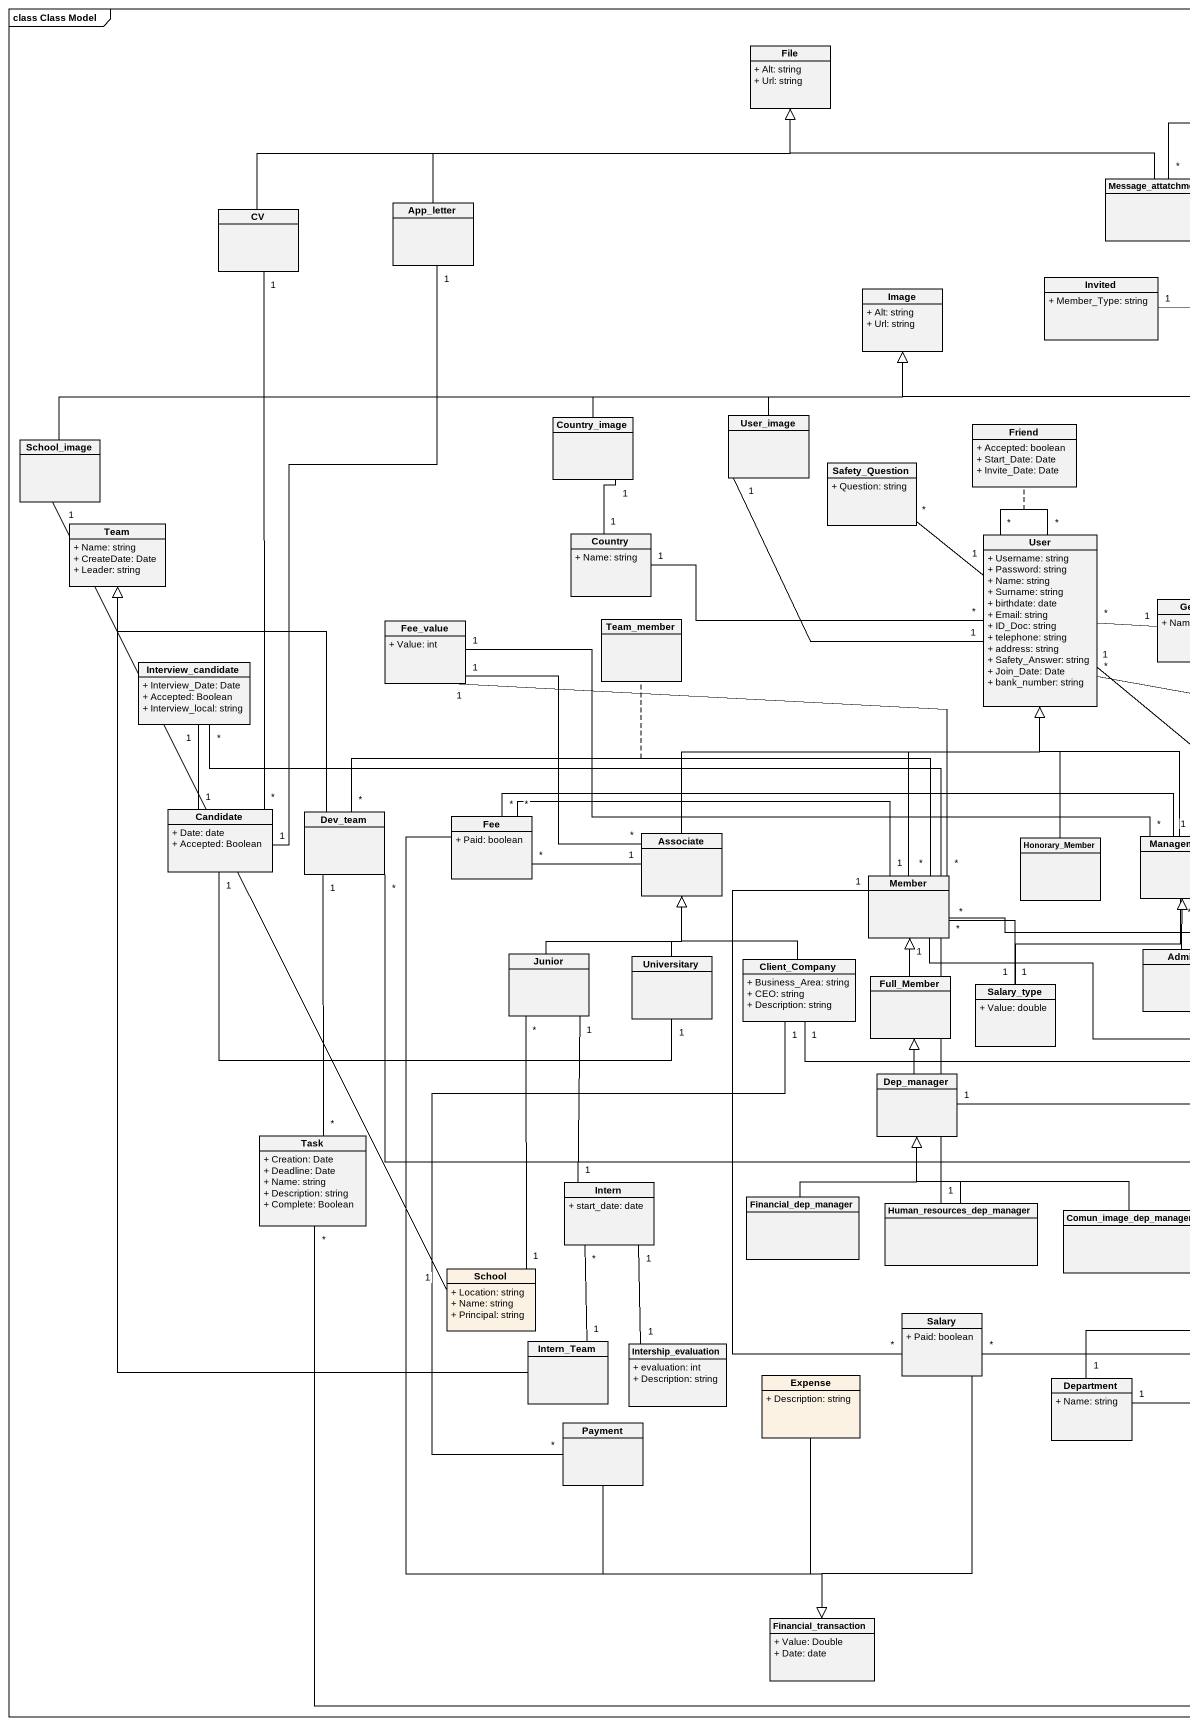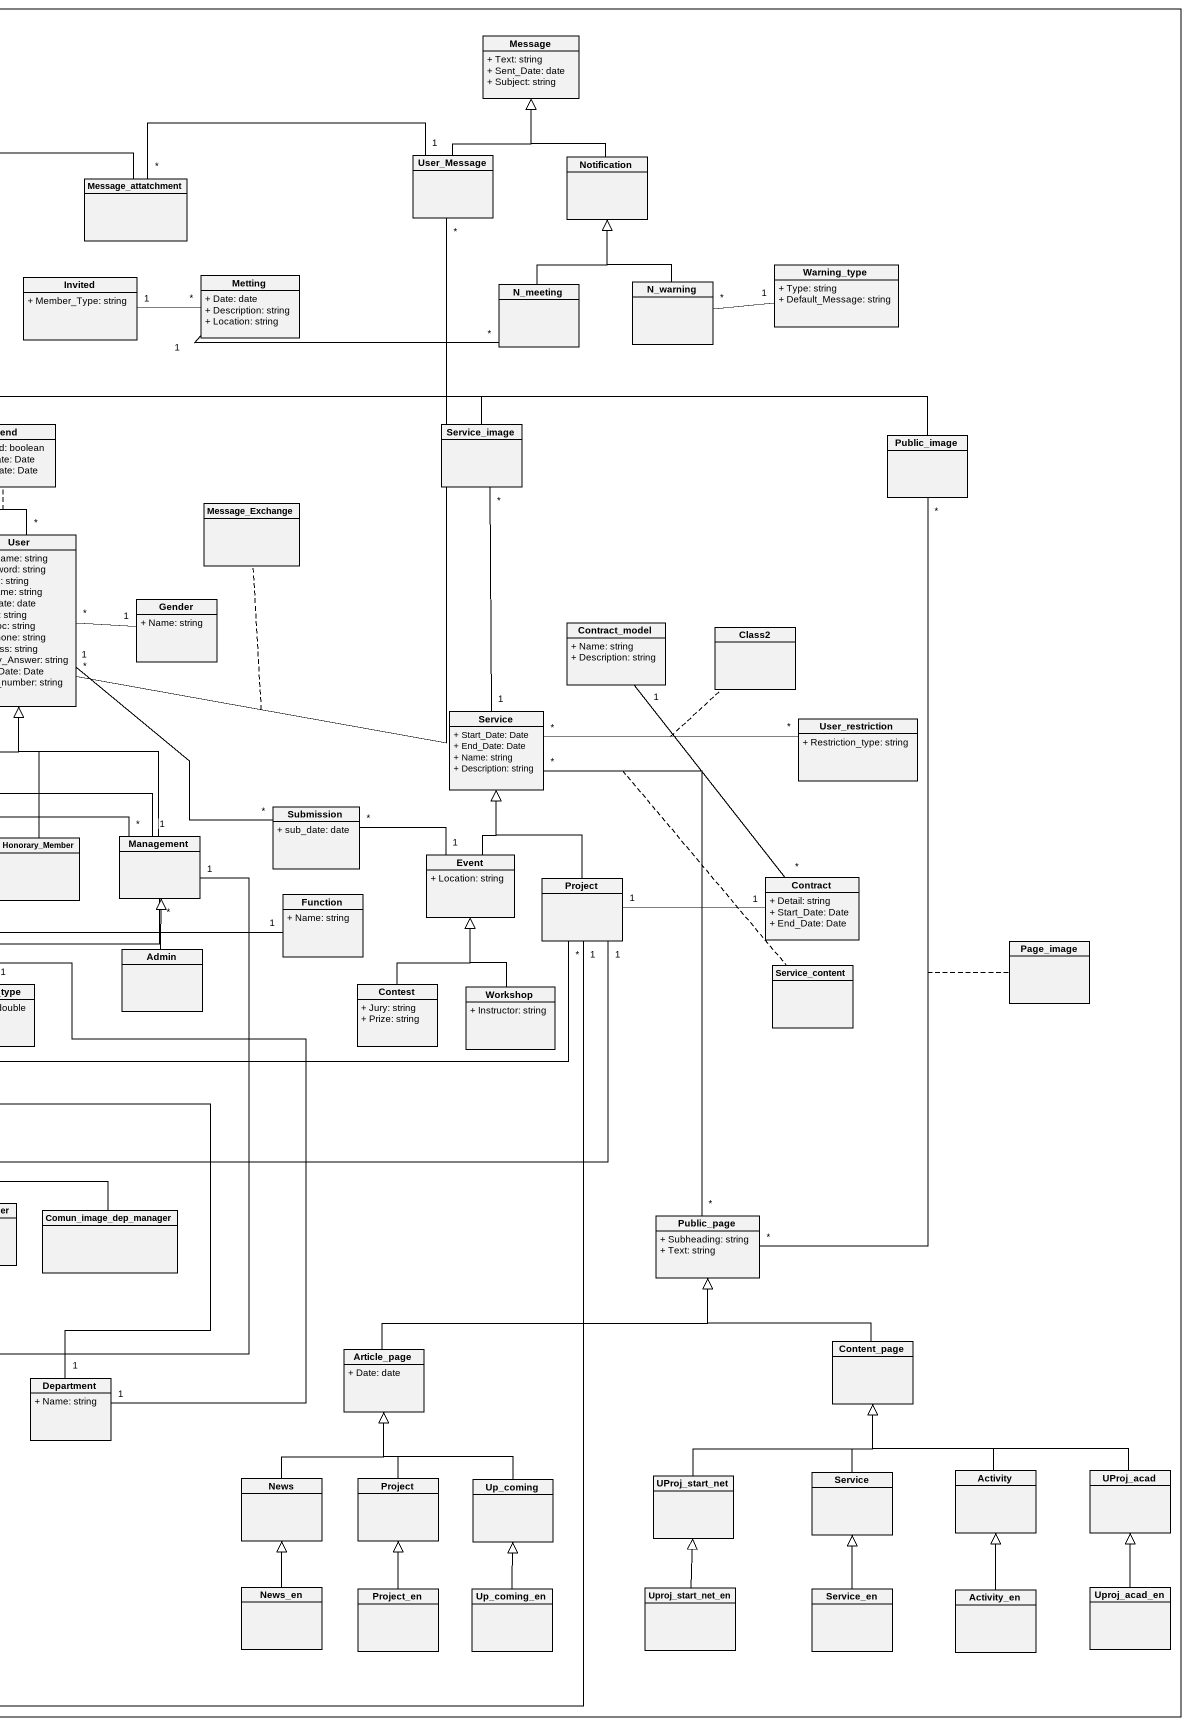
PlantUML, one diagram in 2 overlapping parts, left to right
@startuml
mainframe class Class Model
hide circle
hide empty members
skinparam classAttributeIconSize 0
class "File" as File_ {
  + Alt: string
  + Url: string
}
class Message {
  + Text: string
  + Sent_Date: date
  + Subject: string
}
class User_Message
class Notification
class App_letter
class Message_attatchment
class CV
class Image {
  + Alt: string
  + Url: string
}
class Invited {
  + Member_Type: string
}
class Metting {
  + Date: date
  + Description: string
  + Location: string
}
class N_meeting
class N_warning
class Warning_type {
  + Type: string
  + Default_Message: string
}
class School_image
class Country_image
class User_image
class Friend {
  + Accepted: boolean
  + Start_Date: Date
  + Invite_Date: Date
}
class Service_image
class Public_image
class Safety_Question {
  + Question: string
}
class Team {
  + Name: string
  + CreateDate: Date
  + Leader: string
}
class Message_Exchange
class Country {
  + Name: string
}
class User {
  + Username: string
  + Password: string
  + Name: string
  + Surname: string
  + birthdate: date
  + Email: string
  + ID_Doc: string
  + telephone: string
  + address: string
  + Safety_Answer: string
  + Join_Date: Date
  + bank_number: string
}
class Gender {
  + Name: string
}
class Fee_value {
  + Value: int
}
class Team_member
class Contract_model {
  + Name: string
  + Description: string
}
class Class2
class Interview_candidate {
  + Interview_Date: Date
  + Accepted: Boolean
  + Interview_local: string
}
class Service {
  + Start_Date: Date
  + End_Date: Date
  + Name: string
  + Description: string
}
class User_restriction {
  + Restriction_type: string
}
class Candidate {
  + Date: date
  + Accepted: Boolean
}
class Dev_team
class Submission {
  + sub_date: date
}
class Fee {
  + Paid: boolean
}
class Associate
class Honorary_Member
class Management
class Member
class Function {
  + Name: string
}
class Event {
  + Location: string
}
class Project
class Contract {
  + Detail: string
  + Start_Date: Date
  + End_Date: Date
}
class Junior
class Universitary
class Client_Company {
  + Business_Area: string
  + CEO: string
  + Description: string
}
class Admin
class Service_content
class Page_image
class Full_Member
class Salary_type {
  + Value: double
}
class Contest {
  + Jury: string
  + Prize: string
}
class Workshop {
  + Instructor: string
}
class Dep_manager
class Task {
  + Creation: Date
  + Deadline: Date
  + Name: string
  + Description: string
  + Complete: Boolean
}
class Intern {
  + start_date: date
}
class Financial_dep_manager
class Human_resources_dep_manager
class Comun_image_dep_manager
class Public_page {
  + Subheading: string
  + Text: string
}
class School #FCF2E3 {
  + Location: string
  + Name: string
  + Principal: string
}
class Salary {
  + Paid: boolean
}
class Intern_Team
class Intership_evaluation {
  + evaluation: int
  + Description: string
}
class Expense #FCF2E3 {
  + Description: string
}
class Department {
  + Name: string
}
class Article_page {
  + Date: date
}
class Content_page
class Payment
class News
class "Project" as Project_2
class Up_coming
class UProj_start_net
class "Service" as Service_2
class Activity
class UProj_acad
class Financial_transaction {
  + Value: Double
  + Date: date
}
class News_en
class Project_en
class Up_coming_en
class Uproj_start_net_en
class Service_en
class Activity_en
class Uproj_acad_en
User_Message -up-|> Message
Notification -up-|> Message
App_letter -right-|> File_
App_letter "1" -- "1" Candidate
Message_attatchment -left-|> File_
Message_attatchment "*" -right- "1" User_Message
CV -right-|> File_
CV "1" -- "*" Candidate
Metting "*" -left- "1" Invited
N_meeting -up-|> Notification
N_meeting "*" -left- "1" Metting
N_warning -up-|> Notification
N_warning "*" -right- "1" Warning_type
School_image -right-|> Image
Country_image -right-|> Image
Country_image "1" -- "1" Country
User_image -up-|> Image
User_image "1" -- "1" User
Service_image -left-|> Image
Service_image "*" -- "1" Service
Public_image -left-|> Image
Public_image "*" -- "*" Public_page
(Public_image, Public_page) .. Page_image
User "*" -up- "*" User_Message
(User, User_Message) .. Message_Exchange
User "1" -up- "*" Safety_Question
User "*" -left- "1" Country
User "*" -- "*" User
(User, User) .. Friend
User "*" -right- "1" Gender
User "1" -- "*" Submission
Contract_model "1" -- "*" Contract
Service "*" -right- "*" User_restriction
(Service, User_restriction) .. Class2
Service "*" -- "*" Public_page
(Service, Public_page) .. Service_content
Candidate "1" -up- "1" Interview_candidate
Candidate "1" -right- "1" Universitary
Dev_team -up-|> Team
Dev_team "*" -right- "*" Member
(Dev_team, Member) .. Team_member
Dev_team "*" -right- "1" Project
Dev_team "1" -- "*" Task
Submission "*" -right- "1" Event
Fee "*" -right- "1" Associate
Fee "*" -right- "1" Management
Fee "*" -right- "1" Member
Fee --|> Financial_transaction
Associate -up-|> User
Associate "*" -up- "1" Fee_value
Honorary_Member -up-|> User
Management -up-|> User
Management "*" -left- "1" Fee_value
Member -up-|> User
Member "*" -left- "1" Fee_value
Member "*" -right- "1" Function
Member "*" -- "1" Salary_type
Member "1" -- "*" Salary
Member "1" -- "1" Department
Event -up-|> Service
Project -up-|> Service
Project "1" -left- "*" Task
Contract "1" -left- "1" Project
Junior -up-|> Associate
Junior "1" -- "1" Intern
Junior "*" -- "1" School
Universitary -up-|> Associate
Client_Company -up-|> Associate
Client_Company "1" -right- "*" Project
Client_Company "1" -- "*" Payment
Admin -up-|> Management
Full_Member -up-|> Member
Salary_type "1" -up- "*" Management
Contest -up-|> Event
Workshop -up-|> Event
Dep_manager -up-|> Full_Member
Intern "*" -- "1" Intern_Team
Financial_dep_manager -up-|> Dep_manager
Human_resources_dep_manager "1" -up- "*" Interview_candidate
Human_resources_dep_manager -up-|> Dep_manager
Comun_image_dep_manager -up-|> Dep_manager
School "1" -up- "1" School_image
Salary "*" -up- "1" Management
Salary --|> Financial_transaction
Intern_Team -up-|> Team
Intership_evaluation "1" -up- "1" Intern
Expense --|> Financial_transaction
Department "1" -up- "1" Dep_manager
Article_page -right-|> Public_page
Content_page -up-|> Public_page
Payment --|> Financial_transaction
News -up-|> Article_page
Project_2 -up-|> Article_page
Up_coming -up-|> Article_page
UProj_start_net -up-|> Content_page
Service_2 -up-|> Content_page
Activity -up-|> Content_page
UProj_acad -left-|> Content_page
News_en -up-|> News
Project_en -up-|> Project_2
Up_coming_en -up-|> Up_coming
Uproj_start_net_en -up-|> UProj_start_net
Service_en -up-|> Service_2
Activity_en -up-|> Activity
Uproj_acad_en -up-|> UProj_acad
@enduml
